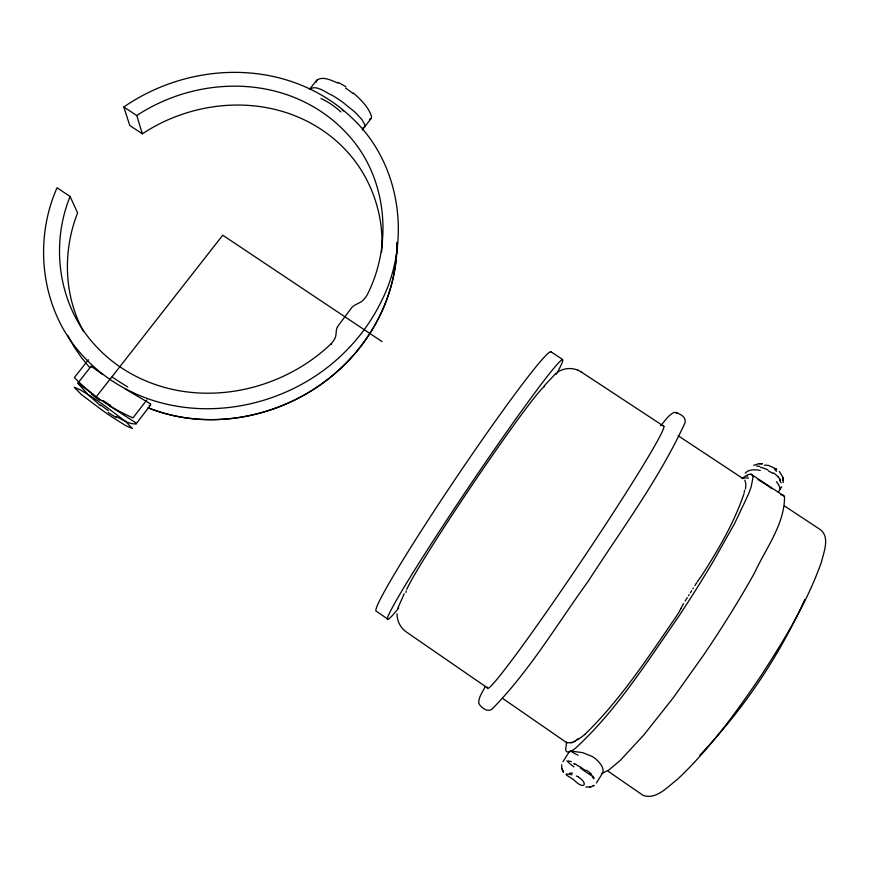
<?xml version="1.0" encoding="UTF-8"?>
<svg xmlns="http://www.w3.org/2000/svg" width="869" height="869" viewBox="0 0 869 869"><rect width="100%" height="100%" fill="white"/><g stroke="black" fill="none" stroke-linecap="round" stroke-linejoin="round"><path stroke-width="1.3" d="M396.883 243.439C397.133 263.188 392.962 282.794 386.184 301.282A191.712 177.613 -5.7 0 1 364.013 341.995C316.761 407.833 223.985 438.411 148.012 407.68M381.6 252.119C384.456 215.784 371.715 178.601 347.176 151.63A142.494 132.186 -3.6 0 0 292.755 114.925C243.407 96.242 185.999 104.899 142.364 133.815L129.763 125.494L123.832 107.006C173.235 72.779 239.181 62.133 295.981 83.131A161.916 149.761 -3.3 0 1 351.576 117.576C401.196 163.524 411.678 241.919 381.317 301.358A197.687 182.577 -5.5 0 1 342.875 353.987C290.181 405.193 206.952 424.105 138.616 395.091A163.415 151.771 -6 0 1 82.044 354.91C41.332 310.483 32.848 242.255 57.061 187.747L70.085 196.513L77.602 212.894C62.666 250.837 63.719 295.427 83.511 331.437M745.537 488.834L745.895 483.794L744.798 480.177M744.201 492.484L744.592 490.149M566.642 741.92L565.665 749.719A147.154 16.945 -56.2 0 0 575.169 748.513C616.36 710.766 646.493 662.689 678.222 617.12A176.016 19.944 -56.1 0 0 713.047 561.765L734.598 523.518L748.6 493.961L751.142 486.922L752.999 477.526L752.413 475.126L750.925 474.159L748.654 474.496A146.09 16.707 -56 0 0 742.213 478.504M744.005 493.646C734.164 522.725 718.381 549.61 701.87 575.387A51.293 6.213 -55.8 0 1 700.751 576.951L700.001 577.994M397.73 608.365L404.215 593.766M70.085 196.513C50.109 245.46 58.505 305.453 94.667 344.754A147.893 137.345 -5.9 0 0 119.813 366.74A148.012 137.454 -5.9 0 0 154.161 384.141C214.752 405.649 285.466 387.661 331.382 343.516A26.276 24.886 -0.4 0 0 334.38 339.377L334.706 338.801A9.689 9.19 0.8 0 0 335.108 337.922A15.729 14.914 0.3 0 0 336.064 333.783L336.173 332.24A16.272 15.446 3.4 0 1 337.4 326.994M804.759 599.599C778.852 656.714 743.234 709.854 699.838 755.161M309.885 89.138C316.501 84.445 325.734 92.722 332.164 95.297A57.224 20.867 39.5 0 1 342.332 101.912L354.856 112.014L361.982 119.629L364.882 124.951L364.448 127.167L362.927 127.884M681.155 608.094L681.557 607.312A16.196 2.064 -55.9 0 1 683.61 603.542M681.09 608.213L681.035 608.333A15.381 1.934 -56.1 0 1 679.33 611.461A9.505 1.195 -56 0 1 678.874 612.232L678.548 612.775A25.527 3.183 -56.1 0 1 675.843 617.077C647.829 657.779 620.52 699.827 584.88 734.381M337.998 83.066C331.741 80.73 322.573 75.418 316.62 80.491A11.319 4.877 28.9 0 0 316.533 82.099M485.195 686.488C482.903 691.92 478.189 697.264 478.819 703.423C481.057 707.453 486.749 712.189 491.561 709.571C529.275 671.498 556.877 624.431 588.237 581.209C621.672 529.254 659.245 479.047 685.044 422.703C686.629 416.664 679.026 413.09 674.17 412.351C668.326 415.089 664.904 421.183 660.57 425.701M116.196 416.566C122.333 419.412 129.242 424.691 136.107 423.779A12.188 2.064 25.7 0 0 135.466 422.573M685.152 601.022L686.314 599.165M596.406 782.991L602.575 773.084C604.715 768.305 600.153 763.286 596.992 760.103A11.449 4.117 32 0 0 592.039 756.388L582.686 752.641L572.682 751.305M686.803 598.393L687.336 597.546M778.233 492.212L781.698 486.705M688.498 595.71L689.106 594.744M690.366 592.745L691.615 590.746M692.821 588.845L693.386 587.955M562.96 761.678L569.086 752.043M694.852 585.63L695.254 585.011M695.602 584.457L696.188 583.544M362.275 130.013L371.313 118.227A11.416 3.704 50.8 0 0 371.378 116.098C368.25 106.659 360.624 99.446 353.346 93.026M699.089 579.275L699.762 578.319M136.009 423.963L150.533 405.095M146.872 399.892L133.011 417.859A185.184 172.181 -5.8 0 1 74.386 377.526L88.377 359.777M119.813 366.74L222.746 235.206L382.099 341.636M96.231 396.84L119.824 366.74M78.807 384.326A12.123 0.728 47.1 0 1 77.971 383.001L91.115 366.273L102.77 374.517M309.451 89.442L316.848 80.067M544.037 386.032L555.943 373.322M602.575 773.084L601.717 773.616M371.106 118.542L369.629 119.086M77.971 382.892L93.689 394.895M573.801 741.768L578.895 738.683M123.832 107.006L136.781 115.534C181.686 85.955 240.648 77.145 291.354 96.318A146.524 135.521 -3.3 0 1 347.274 133.945C387.27 176.689 393.353 243.993 366.946 295.341C364.958 298.121 362.96 301.185 359.712 302.629A53.465 50.022 2.6 0 1 357.974 303.509L355.378 304.813A15.696 14.86 4.6 0 0 352.553 306.811A14.186 13.426 4.5 0 0 351.695 307.648L338.106 325.908A16.956 16.109 3.4 0 0 337.487 327.026M150.435 405.182L149.099 405.486M557.322 372.301C563.394 368.141 571.509 367.348 578.243 370.346M585.815 787.075L590.898 786.814M593.223 785.804L594.157 785.391L589.997 787.205M567.414 742.843L572.15 742.43M570.868 742.973L575.082 741.224M753.629 465.306L759.05 463.655L762.135 463.818L759.05 463.655M601.565 773.649L608.963 769.891L620.108 760.538L643.701 735.109L673.182 697.872L703.944 654.574A176.146 24.647 -56.1 0 0 754.705 572.573C765.839 548.361 784.631 524.246 784.533 496.742L783.045 495.091L780.775 494.733M764.427 465.154L768.163 465.371M747.09 476.19L747.655 476.179M768.457 465.426L776.136 468.912M571.954 774.746C558.886 772.085 570.9 777.212 574.376 780.362C584.142 790.301 588.65 783.74 578.591 777.158M149.153 408.278C209.711 431.763 281.23 417.609 331.013 376.788A191.712 177.613 -5.7 0 0 364.013 341.995C384.728 313.209 397.426 278.069 396.84 242.408M573.844 763.666L574.605 763.97M675.626 412.362L676.364 412.666M676.864 412.873L677.614 413.188M581.252 371.986L664.003 426.375M577.831 370.151L581.633 372.16M758.029 479.688L758.8 480.112M759.625 480.568L764.014 483.218A10.819 0.858 32.8 0 1 768.554 486.325M125.234 388.91L150.011 403.585M109.787 405.986L135.412 422.551M750.925 474.159L784.099 496.014M784.577 506.008L819.739 529.243C830.514 536.553 823.714 552.304 821.379 562.221C807.051 602.695 784.359 639.573 761.179 675.474C736.293 712.287 709.908 748.622 677.527 779.276C668 786.38 656.464 800.121 643.125 795.396L608.104 771.259M550.827 351.706L562.591 359.462M742.376 478.167L678.178 435.76M487.476 687.911L406.247 631.915C400.446 627.863 396.97 620.933 397.068 613.862M387.922 619.217L376.375 611.244A156.42 8.223 -56 0 1 457.941 475.137A156.42 8.223 -56 0 1 551.272 352.217M566.121 742.278L502.423 698.252M768.869 486.455L769.63 487.009M770.347 487.531L771.02 488.041M771.346 488.291L771.944 488.78M100.532 405.769L88.214 394.743L78.862 384.38M342.267 109.874L343.418 110.982M89.442 367.272L81.338 357.398L74.017 346.688L67.597 335.206M779.319 471.476L782.491 476.56L782.969 479.416M561.798 768.381L563.438 772.172L561.798 768.381L561.743 764.753M136.781 115.534L142.364 133.815M783.045 480.546L782.817 477.45L783.186 482.621M331.382 343.516L331.404 344.32M91.039 366.327L91.039 366.468A12.112 0.945 46.7 0 0 91.256 366.968M578.081 755.183A52.281 5.16 17.4 0 1 570.26 750.599M576.353 776.006A9.027 2.064 32.7 0 1 578.417 776.886M569.706 773.323A23.963 4.649 31.2 0 1 572.454 773.171M742.419 478.602A49.446 15.946 46.9 0 1 748.47 478.146M696.438 583.153A14.11 1.792 -55.8 0 1 696.677 582.806M697.329 581.817A15.631 1.988 -55.8 0 1 698.643 579.905M581.415 767.892A12.948 1.727 33.7 0 1 585.587 770.575M586.466 770.238A12.394 2.292 32.3 0 1 591.398 774.007M577.19 765.372A17.999 3.53 34.5 0 1 581.068 767.446M574.376 763.753A23.039 4.725 34.7 0 1 576.603 764.709M568.315 760.994A34.184 6.04 32.8 0 1 571.389 761.678M573.974 766.903A51.336 6.67 28.4 0 1 566.914 760.842M590.562 775.072A50.934 4.106 39.3 0 1 580.275 767.935M592.137 776.582A33.934 5.268 37.6 0 1 593.885 778.743M589.551 773.367A19.65 3.693 32.9 0 1 594.048 777.798M775.832 468.815A8.473 1.792 31.5 0 1 776.843 469.76M774.464 469.217A22.431 5.312 29.7 0 1 776.495 471.378M773.388 472.899A12.188 3.737 30.9 0 1 777.864 476.581M768.37 470.922A11.677 2.955 30.4 0 1 772.704 473.312M777.668 476.57A16.913 4.226 32.7 0 1 780.058 479.232M779.482 478.993A21.606 5.214 33.1 0 1 780.558 480.416M779.591 480.405A32.023 8.321 31 0 1 781.068 482.838M776.408 481.654A48.11 13.6 26.2 0 1 780.025 489.66M745.33 473.171A48.555 17.977 35.4 0 1 760.299 470.422M756.541 466.034A32.066 9.548 34.9 0 1 759.636 466.403M760.429 467.326A18.542 4.66 30.9 0 1 767.848 469.879M584.88 734.381A133.022 15.294 -56.2 0 1 576.592 739.638M150.174 403.64A12.242 2.455 22.2 0 1 150.38 405.16M127.743 386.977A55.605 6.507 31 0 1 112.144 377.037M321.009 98.49A52.401 29.872 46.6 0 1 340.887 111.938M345.656 88.127A54.052 32.435 46.1 0 1 353.031 93.591M338.019 82.403A54.074 33.652 46.7 0 1 345.971 86.846M110.776 405.584A57.376 8.397 31.8 0 1 103.139 400.544M99.739 400.305A57.387 10.048 31.5 0 1 91.506 394.341M108.386 410.668A60.102 23.876 42 0 1 100.837 405.008M116.359 417.544A60.091 25.462 42.4 0 1 108.267 412.482M663.449 426.223A157.832 6.865 -56.1 0 1 579.471 563.927A157.832 6.865 -56.1 0 1 487.476 687.075M398.708 608.018A156.572 6.67 -56 0 1 470.053 485.098A156.572 6.67 -56 0 1 556.301 374.354M406.105 592.397A124.148 5.279 -56 0 1 406.171 590.963M406.746 589.432A124.148 5.279 -56 0 1 477.114 477.646A124.148 5.279 -56 0 1 544.657 386.477M74.386 387.422L81.371 394.526L101.608 409.81A64.762 7.821 36.7 0 0 111.971 416.957L126.103 425.843L132.446 428.569L125.918 421.758L105.29 406.138A60.993 7.006 36.5 0 0 94.634 398.795L80.35 389.855L74.386 387.422"/></g></svg>
